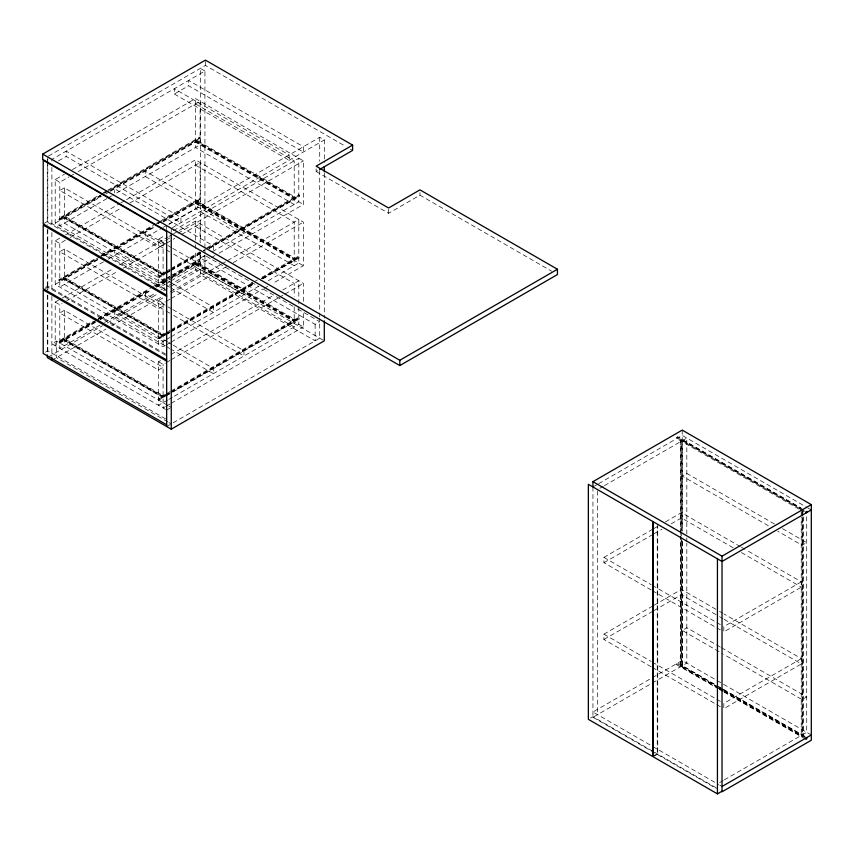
<?xml version="1.0" encoding="UTF-8"?>
<svg xmlns="http://www.w3.org/2000/svg" width="854" height="854" viewBox="0 0 854 854"><rect width="100%" height="100%" fill="white"/><g stroke="black" fill="none" stroke-linecap="round" stroke-linejoin="round"><path stroke-width="0.64" stroke-dasharray="4.27 3.2" d="M48.443 156.079L205.44 65.438L345.721 146.429M204.928 247.959L204.928 71.031L51.88 159.388L51.88 162.057M58.478 160.894L66.164 156.453L180.952 222.723L180.952 217.418L66.164 151.147L66.164 156.453M174.323 94.004L289.111 160.274L289.111 154.98L174.323 88.709L174.323 94.004L188.606 85.763L303.394 152.033L303.394 146.728L188.606 80.457L188.606 85.763M165.398 284.126L163.093 285.46L55.2 223.161L55.2 179.575L64.402 174.259M72.451 169.615L195.491 98.573L303.394 160.862L303.394 204.458L215.998 254.919M55.2 179.575L59.791 182.222L68.993 176.906M70.135 176.244L73.593 174.259M78.194 171.601L200.082 101.22L200.082 144.817L112.685 195.278M64.381 187.816L59.791 190.463L158.502 247.457L163.093 244.81L64.381 187.816L64.381 216.094L163.093 273.088M44.355 223.236L47.803 221.25L165.516 289.207M101.188 196.025L59.791 219.926L59.022 219.478L59.022 218.304L99.277 195.064M103.217 192.79L106.675 190.784M107.839 190.122L199.324 137.302L200.082 137.75L108.992 190.335M102.341 194.178L59.791 218.741L59.022 218.304M103.483 193.516L108.084 190.858M59.022 219.478L100.42 195.577M105.021 192.919L199.324 138.487L200.082 138.924L109.237 191.371M55.2 223.161L101.199 196.601M105.8 193.954L109.248 191.958M110.401 191.296L195.491 142.159L303.394 204.458M106.942 198.587L59.791 225.808L59.791 182.222M108.084 197.925L111.543 195.94M165.398 345.39L163.093 346.724L55.2 284.425L55.2 240.839L60.944 237.519M65.544 234.861L119.592 203.658M120.745 202.996L125.346 200.338M126.499 199.676L195.491 159.837L303.394 222.136L303.394 265.722L272.341 283.645M55.2 240.839L59.791 243.486L65.544 240.166M70.135 237.508L121.887 207.629M129.936 202.985L200.082 162.484L200.082 206.081L169.039 224.004M64.381 249.08L59.791 251.727L158.502 308.721L163.093 306.074L64.381 249.08L64.381 277.358L163.093 334.352M45.508 287.371L47.803 286.047L166.669 354.677M97.74 259.274L59.791 281.19L59.022 280.742L59.022 279.568L96.299 258.047M100.911 255.378L155.118 224.09M156.271 223.417L160.221 221.143M160.894 220.759L199.324 198.566L200.082 199.014L162.047 220.972M99.758 256.937L59.791 280.005L59.022 279.568M100.911 256.264L152.941 226.235M157.435 223.641L160.99 221.581M45.508 288.545L47.803 287.222L165.516 355.189M59.022 280.742L96.972 258.837M101.573 256.179L153.325 226.299M157.915 223.652L161.374 221.656M162.516 220.994L199.324 199.751L200.082 200.188L163.285 221.432M103.483 255.954L155.236 226.086M55.2 284.425L98.893 259.2M104.647 255.88L155.247 226.662M163.295 222.019L195.491 203.433L303.394 265.722M103.483 261.847L59.791 287.072L59.791 243.486M108.084 259.189L162.132 227.986M163.285 227.324L167.886 224.666M168.868 224.399L319.716 137.302L324.306 139.949L324.306 162.57M172.412 227.655L324.306 139.949M165.409 278.82L158.502 282.802L158.502 239.216L165.409 235.234M173.458 230.58L298.804 158.214L298.804 201.811L211.408 252.261M95.445 322.449L55.2 345.689L55.2 302.102L60.944 298.783M62.096 298.11L113.849 268.241M119.592 264.921L167.896 237.038M169.039 236.366L172.497 234.38M173.64 233.718L178.24 231.06M179.393 230.399L195.491 221.101L303.394 283.4L303.394 301.889M158.502 239.216L163.093 241.863L165.398 240.54M166.551 239.867L169.999 237.882M178.048 233.238L303.394 160.862M55.2 302.102L59.791 304.75L62.086 303.426M66.687 300.768L118.439 270.889M123.04 268.231L165.591 243.668M166.733 243.006L174.782 238.362M181.688 234.37L200.082 223.748L200.082 242.248M64.381 310.344L59.791 313.002L158.502 369.985L163.093 367.337L64.381 310.344L64.381 338.622L163.093 395.615M316.14 168.814L316.14 171.473L318.425 170.149M165.409 271.753L158.502 275.735L159.271 276.173L205.27 249.624M166.551 271.092L170.01 269.095M171.152 268.434L199.9 251.834M206.807 247.852L298.804 194.744L299.562 195.182L299.562 196.356L208.718 248.813M206.422 248.962L299.562 195.182M165.409 272.928L158.502 276.909L159.271 277.358L165.025 274.038M166.551 272.266L170.01 270.28M171.152 269.608L204.501 250.361M209.102 247.703L298.804 195.918L299.562 196.356M165.409 273.526L163.093 274.849L62.854 216.98L62.854 216.094L163.093 273.974M166.562 272.853L170.021 270.857M171.174 270.195L201.16 252.88M209.23 248.215L295.74 198.277L295.74 197.391L195.491 139.512M166.167 273.376L169.626 271.38M170.768 270.718L201.822 252.795M167.811 405.404L56.471 341.13L51.88 343.778L165.516 409.386M204.928 255.41L200.338 258.068L315.126 324.339L319.716 321.691L295.612 307.771M166.551 278.158L170.01 276.162M171.152 275.5L204.501 256.253M95.434 321.873L59.791 342.454L59.022 342.006L59.022 340.831L92.84 321.307M98.125 318.254L152.172 287.051M153.325 286.389L199.324 259.829L200.082 260.278L168.964 278.244M96.587 320.026L59.791 341.269L59.022 340.831M97.74 319.364L149.482 289.485M155.118 286.229L167.886 278.863M59.022 342.006L96.972 320.101M98.125 319.439L149.866 289.559M155.62 286.239L171.718 276.942M172.871 276.28L199.324 261.014L200.082 261.452L169.039 279.375M100.035 319.215L151.788 289.335M156.389 286.677L167.886 280.048M100.046 319.802L151.798 289.922M156.399 287.264L167.896 280.624M169.039 279.963L195.491 264.697L303.394 326.986L303.394 312.457M45.508 352.168L47.803 350.845L166.669 419.474M166.551 283.464L169.999 281.468M171.142 280.806L210.244 258.239M211.397 257.577L214.845 255.581M100.035 325.107L59.791 348.347L59.791 304.75M104.636 322.449L156.389 292.57M160.99 289.922L167.886 285.93M169.039 285.268L200.082 267.345L200.082 251.492M48.443 356.951L102.523 325.726M107.134 323.068L157.766 293.84M163.52 290.52L169.273 287.2M170.416 286.528L200.338 269.256L324.306 340.831M51.88 360.271L105.971 329.046M111.725 325.726L162.356 296.487M170.405 291.844L204.928 271.914L204.928 254.62M165.409 340.084L158.502 344.066L158.502 300.48L164.256 297.16M171.152 293.178L220.599 264.623M221.752 263.961L226.353 261.303M227.506 260.641L298.804 219.478L298.804 263.075L266.597 281.66M158.502 300.48L163.093 303.127L165.398 301.804M166.551 301.142L169.999 299.146M171.142 298.484L226.342 266.608M233.249 262.626L303.394 222.136M165.409 333.017L158.502 336.999L159.271 337.447L254.214 282.631M166.551 332.355L170.01 330.359M171.152 329.697L252.805 282.557M253.948 281.895L257.406 279.909M261.997 277.251L298.804 256.008L299.562 256.446L299.562 257.62L260.47 280.197M261.132 278.628L299.562 256.446M165.409 334.192L158.502 338.184L159.271 338.622L165.025 335.302M166.551 333.53L170.01 331.544M171.152 330.872L253.948 283.069M261.997 278.425L298.804 257.182L299.562 257.62M165.409 334.789L163.093 336.113L62.854 278.244L62.854 277.358L163.093 335.238M166.562 334.117L170.021 332.121M171.174 331.459L254.214 283.507M262.285 278.852L295.74 259.541L295.74 258.655L195.491 200.775M166.167 334.64L169.626 332.644M170.768 331.982L253.563 284.179M166.551 339.422L170.01 337.426M171.152 336.764L258.548 286.314M316.14 171.473L388.591 213.297L419.965 195.182L551.673 271.22M166.551 344.728L169.999 342.742M171.142 342.07L263.139 288.962M264.292 288.3L267.74 286.303M167.704 400.024L158.502 405.33L158.502 361.744L160.808 360.409M171.152 354.442L274.646 294.683M282.695 290.04L298.804 280.742L298.804 324.339L173.458 396.704M158.502 361.744L163.093 364.391L165.398 363.067M166.551 362.406L169.999 360.409M171.142 359.747L278.094 298.003M279.237 297.341L283.838 294.683M284.99 294.022L303.394 283.4M165.409 394.281L158.502 398.263L159.271 398.711L299.562 317.709L299.562 318.884L170.768 393.246M166.551 393.619L170.01 391.623M171.152 390.961L298.804 317.272L299.562 317.709M165.409 395.455L158.502 399.448L159.271 399.885L165.025 396.566M166.551 394.794L170.01 392.808M171.152 392.135L298.804 318.446L299.562 318.884M165.409 396.053L163.093 397.377L62.854 339.508L62.854 338.622L163.093 396.502M166.562 395.381L170.021 393.384M171.174 392.723L295.74 320.805L295.74 319.919L195.491 262.039M166.167 395.904L169.626 393.907M168.857 399.362L172.305 397.366M165.398 406.653L163.093 407.988L163.093 364.391M166.551 405.992L169.999 404.006M171.142 403.334L303.394 326.986M166.669 410.048L170.117 408.063M166.669 426.541L319.716 338.184L319.716 318.222M798.906 509.101L676.742 438.572L676.742 437.397L677.766 436.81L801.073 508.002M594.096 486.289L597.544 484.303M598.675 483.652L682.229 435.412L806.688 507.265M680.702 534.551L680.702 439.831L681.46 439.383L802.877 509.486M599.839 488.285L603.287 486.289M604.429 485.627L681.343 441.23M682.229 440.717L686.819 438.059L686.819 536.6M651.186 589.986L603.917 562.701L603.917 557.395L652.958 529.085M654.1 528.434L657.516 526.459M665.501 521.847L681.46 512.624L740.258 546.571M603.917 562.701L652.958 534.39M654.1 533.729L662.074 529.128M671.201 523.854L681.46 517.93L733.34 547.884M651.186 666.76L603.917 639.475L603.917 634.18L652.958 605.87M654.1 605.208L681.46 589.409L718.353 610.706M603.917 639.475L652.958 611.165M654.1 610.514L681.46 594.704L718.353 616.001M801.351 581.841L723.808 626.612L723.808 631.917L801.351 587.146L801.351 581.841L746.022 549.901M718.235 687.555L676.742 663.611L676.742 664.786L677.766 664.198L677.766 663.014L718.097 686.306M681.343 665.074L680.318 665.672L680.318 536.504M590.658 718.022L592.954 716.698L653.79 751.819M592.954 486.951L592.954 717.285L686.819 663.088L686.819 543.251M801.351 658.626L723.808 703.397L723.808 708.692L801.351 663.921L801.351 658.626L724.117 614.037M652.637 756.463L657.228 753.804L657.228 526.726M654.303 756.089L657.74 754.103L716.282 787.9M719.73 782.531L723.167 780.535M724.32 779.873L801.223 735.475L801.223 517.097M802.119 734.963L806.71 732.305L806.71 515.133M724.224 691.751L802.119 736.724L802.877 736.287L802.877 516.158M350.321 149.087L352.617 150.411M204.928 71.031L200.338 68.384L200.338 242.653M195.491 103.878L294.203 160.862L294.203 197.391M195.491 140.398L295.74 198.277M195.491 141.572L294.203 198.566L294.203 204.458L195.491 147.464L195.491 98.573M807.841 507.938L811.3 509.923M676.742 437.397L800.049 508.589M801.073 509.176L804.66 511.247M680.702 439.831L802.119 509.923M800.049 509.763L803.507 511.759M195.491 165.142L294.203 222.136L294.203 258.655M774.429 523.982L686.819 473.404L682.229 476.062L768.685 525.968M782.499 528.647L806.71 542.621L802.119 545.268L777.909 531.295M195.491 201.661L295.74 259.541M195.491 202.836L294.203 259.829L294.203 265.722L195.491 208.728L195.491 159.837M195.491 226.406L294.203 283.4L294.203 296.445M741.411 547.233L744.869 549.239M741.411 552.538L801.351 587.146M206.081 256.083L258.879 286.56M263.47 289.218L294.459 307.109M171.643 247.681L145.244 232.437L145.244 237.743L171.643 252.987M172.786 248.343L243.956 289.431L243.956 294.737L172.786 253.649M195.491 262.925L295.74 320.805M195.491 264.099L294.203 321.093L294.203 326.986L195.491 269.992L195.491 249.88M163.093 274.262L64.381 217.268L64.381 223.161L163.093 280.155M167.437 280.592L114.628 250.115L114.628 255.41L165.142 284.574M168.58 281.265L172.028 283.25M173.17 283.912L213.351 307.109L213.351 312.404L170.875 287.883M166.284 285.236L169.732 287.222M47.803 222.424L165.516 290.381M719.506 611.368L722.964 613.364M719.506 616.673L722.964 618.67M724.117 619.331L801.351 663.921M603.917 557.395L651.186 584.691M652.339 585.353L715.737 621.958M716.89 622.619L720.349 624.616M171.643 308.945L145.244 293.701L145.244 299.007L171.643 314.251M172.786 309.607L243.956 350.695L243.956 356.001L172.786 314.912M652.339 590.658L715.737 627.263M716.89 627.925L720.349 629.921M720.253 647.044L686.819 627.743L682.229 630.401L722.58 653.694M721.406 647.716L806.71 696.96L802.119 699.618L723.733 654.356M163.093 335.526L64.381 278.532L64.381 284.425L163.093 341.419M167.437 341.867L114.628 311.379L114.628 316.674L165.142 345.838M168.58 342.529L172.028 344.514M173.17 345.176L213.351 368.373L213.351 373.668L170.875 349.147M166.284 346.5L169.732 348.485M811.3 734.963L682.229 660.441L592.954 711.98L718.566 784.506M719.249 686.968L722.708 688.964M723.861 689.626L806.838 737.536M804.383 736.265L682.229 665.746L682.229 540.603M718.118 687.342L681.46 666.184L681.46 540.774M719.26 688.004L722.697 689.989M723.85 690.651L802.877 736.287M719.249 688.143L722.847 690.224M723.861 690.811L805.685 738.048M718.502 688.452L680.702 666.622L680.702 535.885M719.644 689.114L723.082 691.099M676.742 664.786L718.235 688.74M719.388 689.402L722.847 691.398M724 692.06L805.813 739.297M603.917 634.18L651.186 661.466M652.339 662.128L715.737 698.732M716.89 699.394L720.349 701.401M652.339 667.433L715.737 704.038M716.89 704.699L720.349 706.696M163.093 396.79L64.381 339.796L64.381 345.689M168.964 406.066L171.259 407.401M167.811 421.897L56.471 357.623L56.471 341.13M168.964 422.57L171.259 423.894M719.719 785.168L722.025 786.502M654.933 752.481L657.228 753.804M592.954 717.285L716.26 788.477M803.262 517.097L803.262 735.475L802.248 736.063L802.248 517.695M802.877 510.82L802.877 514.823M802.248 511.034L802.248 516.51M802.119 511.236L802.119 736.724M801.223 511.781L801.223 515.773M686.819 537.924L686.819 541.916M682.357 440.643L682.357 531.188M682.357 541.831L682.357 665.672M682.229 430.106L682.229 529.95M681.46 439.383L681.46 530.11M681.343 530.59L681.343 440.045L680.318 440.643L680.318 535.18M681.343 531.775L681.343 535.917M681.343 537.102L681.343 666.259M677.766 436.81L677.766 437.985M657.74 524.356L657.74 754.103M597.544 490.933L597.544 714.638M419.965 192.524L419.965 195.182M388.591 209.315L388.591 213.297M324.306 173.213L324.306 318.211M319.716 137.302L319.716 161.246M319.716 170.565L319.716 311.571M319.716 312.906L319.716 316.898M315.126 324.339L315.126 340.831L200.338 274.561L200.338 251.962M294.972 196.943L294.972 198.128L196.26 141.134L196.26 139.96M294.972 258.218L294.972 259.392L196.26 202.398L196.26 201.224M294.972 319.481L294.972 320.656L196.26 263.662L196.26 262.488M294.203 306.874L294.203 319.919M213.351 249.816L213.351 245.845L114.628 188.851L114.628 192.823M205.44 61.456L205.44 65.438M204.928 249.293L204.928 253.286M199.324 137.302L199.324 138.487M199.324 198.566L199.324 199.751M199.324 259.829L199.324 261.014M195.491 221.101L195.491 243.358M195.491 244.66L195.491 248.578M171.259 228.317L171.259 232.309M166.669 225.669L166.669 229.651M163.093 241.863L163.093 285.46M163.093 303.127L163.093 346.724M162.335 273.526L162.335 274.71L63.612 217.717L63.612 216.532M162.335 334.789L162.335 335.974L63.612 278.98L63.612 277.796M162.335 396.053L162.335 397.238L63.612 340.244L63.612 339.059M159.271 276.173L159.271 277.358M159.271 337.447L159.271 338.622M159.271 398.711L159.271 399.885M51.88 167.373L51.88 225.904M51.88 232.566L51.88 291.097M51.88 296.413L51.88 356.46M47.803 157.627L47.803 160.274M47.803 161.598L47.803 221.25M47.803 229.053L47.803 286.047M47.803 287.222L47.803 289.88M47.803 295.174L47.803 350.845M47.29 159.399L47.29 163.392M47.29 164.726L47.29 224.591M47.29 229.907L47.29 289.773M47.29 295.1L47.29 353.631M243.956 228.167L145.244 171.174L145.244 176.479L243.956 233.473L243.956 228.167"/><path stroke-width="1.28" d="M811.3 504.629L722.025 556.167L722.025 791.807L811.3 740.258L811.3 504.629L682.229 430.106L592.954 481.656L592.954 486.951M352.617 145.105L316.14 166.167L388.591 207.992L419.965 189.876L557.448 269.256L557.448 274.561L399.811 365.565L42.7 159.388L42.7 154.094L205.44 60.132L352.617 145.105L352.617 150.411L319.567 169.498M47.29 354.954L47.29 357.623L171.259 429.188L324.306 340.831L324.306 320.88M42.7 154.094L399.811 360.271L557.448 269.256M811.3 509.923L722.025 561.473L588.363 484.303L588.363 719.346L652.637 756.463L652.637 521.42M722.025 786.502L811.3 734.963M653.15 521.709L653.15 756.751L717.435 793.868L722.025 791.21M166.669 231.551L43.212 160.274L43.212 223.897L166.669 295.174M592.954 481.656L722.025 556.167M166.669 296.359L43.212 225.072L43.212 288.695L166.669 359.972M166.669 361.157L43.212 289.88L43.212 353.492L166.669 424.769M806.838 512.507L806.838 511.332L805.813 511.92L805.813 513.094M806.838 737.536L806.838 738.71L805.813 739.297L805.813 738.123M717.435 558.826L717.435 793.868M399.811 360.271L399.811 365.565M324.306 166.562L324.306 171.878M171.259 233.633L171.259 429.188M166.669 230.986L166.669 426.541M51.88 357.612L51.88 360.271"/></g></svg>
